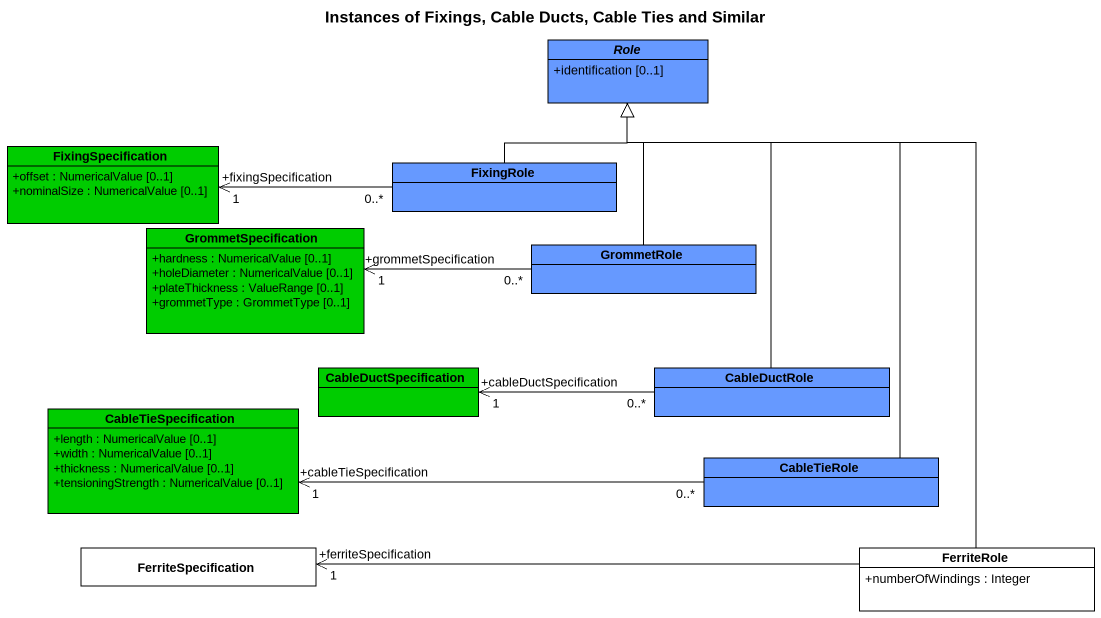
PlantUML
@startuml
title Instances of Fixings, Cable Ducts, Cable Ties and Similar
hide circle
hide empty members
skinparam classAttributeIconSize 0
abstract class Role #6699FF {
  +identification [0..1]
}
class FixingSpecification #00CC00 {
  +offset : NumericalValue [0..1]
  +nominalSize : NumericalValue [0..1]
}
class FixingRole #6699FF
class GrommetSpecification #00CC00 {
  +hardness : NumericalValue [0..1]
  +holeDiameter : NumericalValue [0..1]
  +plateThickness : ValueRange [0..1]
  +grommetType : GrommetType [0..1]
}
class GrommetRole #6699FF
class CableDuctSpecification #00CC00
class CableDuctRole #6699FF
class CableTieSpecification #00CC00 {
  +length : NumericalValue [0..1]
  +width : NumericalValue [0..1]
  +thickness : NumericalValue [0..1]
  +tensioningStrength : NumericalValue [0..1]
}
class CableTieRole #6699FF
class FerriteSpecification
class FerriteRole {
  +numberOfWindings : Integer
}
FixingRole -up-|> Role
FixingRole "0..*" -left-> "+fixingSpecification\n1" FixingSpecification
GrommetRole -up-|> Role
GrommetRole "0..*" -left-> "+grommetSpecification\n1" GrommetSpecification
CableDuctRole -up-|> Role
CableDuctRole "0..*" -left-> "1\n+cableDuctSpecification" CableDuctSpecification
CableTieRole -up-|> Role
CableTieRole "0..*" -left-> "1\n+cableTieSpecification" CableTieSpecification
FerriteRole -up-|> Role
FerriteRole -left-> "+ferriteSpecification\n1" FerriteSpecification
@enduml
